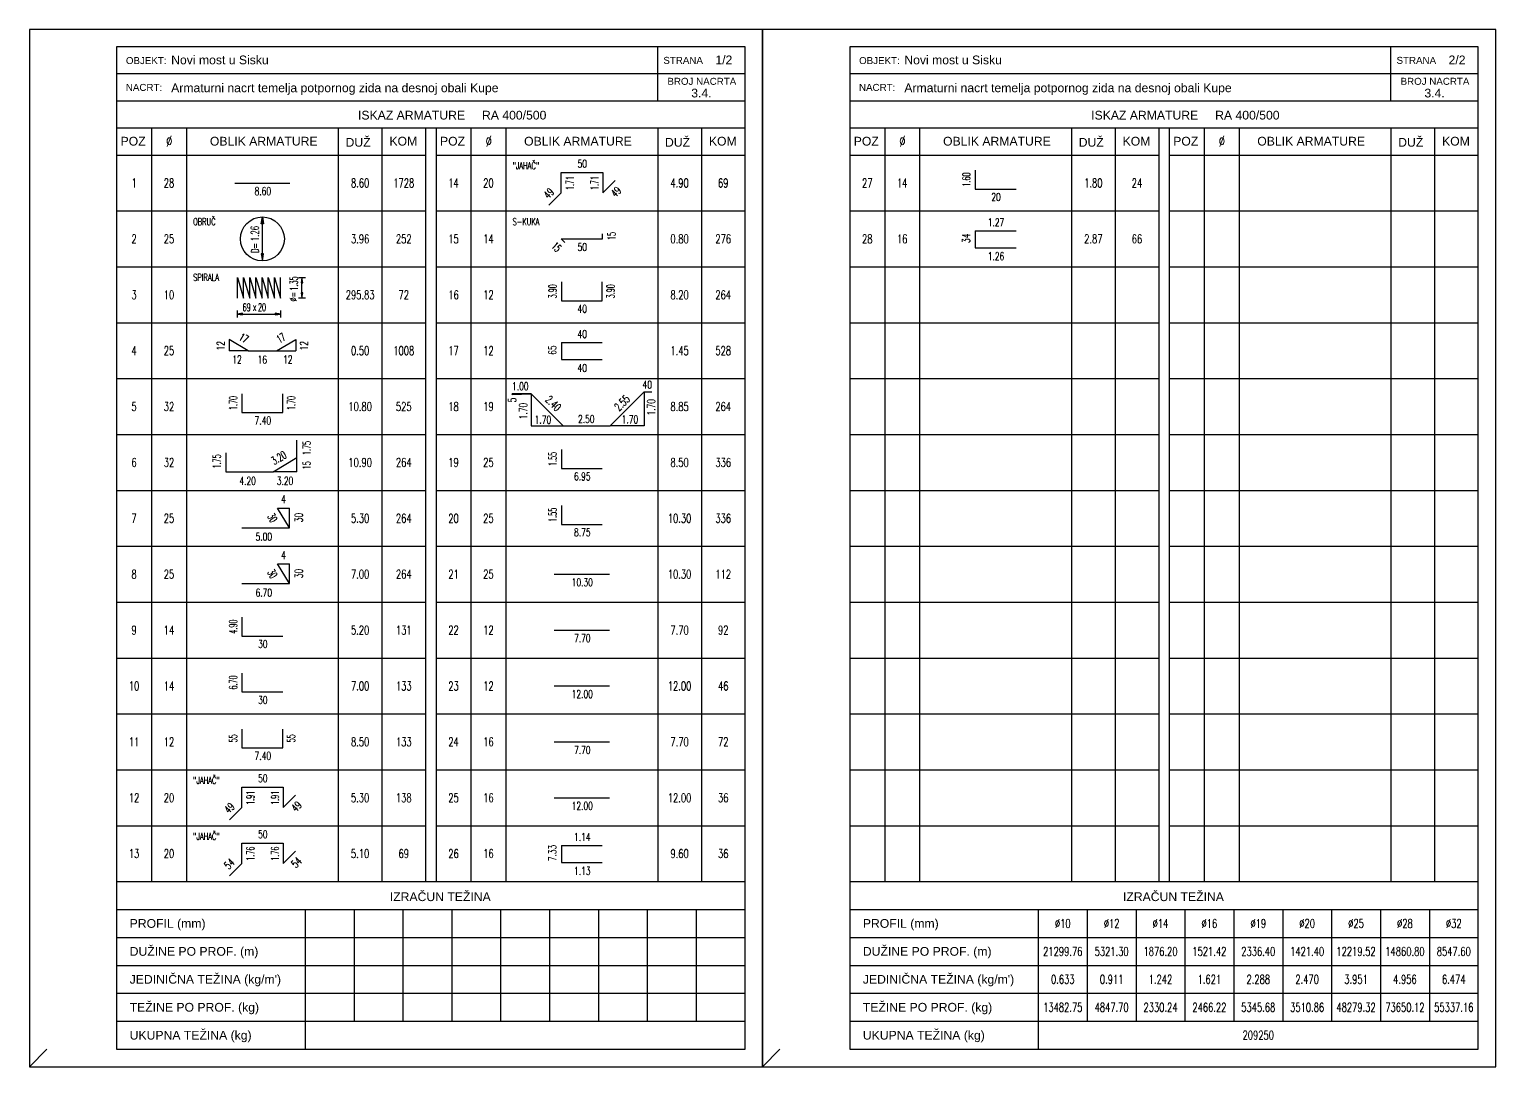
# Model space of a CAD drawing. Extents: x 3217 to 16371, y 373 to 2888.
# Drawn here: x 14271 to 16371, y 1403 to 2888 of the extents above; entities that cross this region are included whole.
import ezdxf
from ezdxf.enums import TextEntityAlignment as Align

# ---------------------------------------------------------------- set-up
doc = ezdxf.new("R2010")
doc.units = 0
doc.header["$LTSCALE"] = 50
doc.header["$PDMODE"] = 34
doc.header["$PDSIZE"] = 5
doc.layers.get('DEFPOINTS').update_dxf_attribs({"linetype": 'CONTINUOUS'})
for name, color, linetype in [('ARM', 1, 'CONTINUOUS'), ('ARMATURA', 1, 'CONTINUOUS'), ('KOTE', 4, 'CONTINUOUS'), ('TANKO', 8, 'CONTINUOUS'), ('TEKST', 7, 'CONTINUOUS')]:
    doc.layers.add(name, color=color, linetype=linetype)
doc.styles.add('KOTE', font='romans.shx', dxfattribs={"width": 0.7})
doc.styles.add('NASLOV', font='ARIAL.TTF')

# ---------------------------------------------------------------- blocks, each defined once
blk = doc.blocks.new('as7')
at = {"layer": 'ARM'}
blk.add_line((3.386, -0.8), (4.964, -0.8), dxfattribs=at)
at = {"layer": 'KOTE', "style": 'KOTE', "width": 0.7}
for tag, height, p in [('POZ', 0.25, (0.5, -0.8)), ('FI', 0.25, (1.5, -0.8)), ('DUZ', 0.25, (6.975, -0.8)), ('KOM', 0.25, (8.225, -0.8)), ('A', 0.225, (4.188, -1.032))]:
    blk.add_attdef(tag, text='', height=height, dxfattribs=at).set_placement(p, align=Align.MIDDLE)
blk = doc.blocks.new('STR')
at = {"layer": 'KOTE', "color": 9}
blk.add_lwpolyline([(-1, 0.17), (-1, -0.17), (0, 0)], close=True, dxfattribs=at)
at = {"layer": 'KOTE', "color": 9, "linetype": 'ByBlock'}
blk.add_solid([(-1, 0.17), (-1, -0.17), (0, 0)], dxfattribs=at)
blk = doc.blocks.new('as23')
at = {"layer": 'ARM'}
blk.add_circle((4.175, -0.8), 0.63, dxfattribs=at)
at = {"layer": 'TANKO'}
blk.add_line((4.175, -1.43), (4.175, -0.17), dxfattribs=at)
at = {"layer": 'TANKO', "yscale": 0.2, "zscale": 0.2, "rotation": 270}
for p, xscale in [((4.175, -0.17), -0.2), ((4.175, -1.43), 0.2)]:
    blk.add_blockref('STR', p, dxfattribs=dict(at, xscale=xscale))
at = {"layer": 'KOTE', "style": 'KOTE', "width": 0.7}
blk.add_text('OBRUČ', height=0.2, dxfattribs=at).set_placement((2.192, -0.403))
at = {"layer": 'KOTE', "style": 'KOTE', "width": 0.65}
blk.add_text('D=', height=0.225, rotation=90, dxfattribs=at).set_placement((4.075, -1.208))
at = {"layer": 'KOTE', "style": 'KOTE', "width": 0.7}
for tag, p in [('POZ', (0.5, -0.8)), ('FI', (1.5, -0.8)), ('DUZ', (6.975, -0.8)), ('KOM', (8.225, -0.8))]:
    blk.add_attdef(tag, text='', height=0.25, dxfattribs=at).set_placement(p, align=Align.MIDDLE)
at = {"layer": 'KOTE', "style": 'KOTE', "width": 0.65}
blk.add_attdef('A', (4.071, -0.866), '', height=0.225, rotation=90, dxfattribs=at)
blk = doc.blocks.new('as9')
at = {"layer": 'ARM'}
blk.add_lwpolyline([(3.458, -0.896), (3.458, -0.306), (3.634, -0.896), (3.634, -0.306), (3.811, -0.896), (3.811, -0.306), (3.988, -0.896), (3.988, -0.306), (4.164, -0.896), (4.164, -0.306), (4.341, -0.896), (4.341, -0.306), (4.518, -0.896), (4.518, -0.306), (4.694, -0.896), (4.694, -0.306)], dxfattribs=at)
at = {"layer": 'DEFPOINTS', "color": 0, "linetype": 'ByBlock'}
for p in [(4.694, -0.306), (3.458, -0.896), (4.694, -0.896), (4.694, -0.896)]:
    blk.add_point(p, dxfattribs=at)
at = {"layer": 'TANKO'}
for p, q in [((5.209, -0.306), (5.409, -0.306)), ((5.309, -0.796), (5.309, -0.406)), ((3.458, -1.451), (3.458, -1.251)), ((4.694, -1.251), (4.694, -1.451)), ((5.409, -0.896), (5.209, -0.896)), ((3.558, -1.351), (4.594, -1.351))]:
    blk.add_line(p, q, dxfattribs=at)
for points in [[(5.284, -0.456), (5.334, -0.456), (5.309, -0.306)], [(5.334, -0.746), (5.284, -0.746), (5.309, -0.896)], [(3.608, -1.376), (3.608, -1.326), (3.458, -1.351)], [(4.544, -1.326), (4.544, -1.376), (4.694, -1.351)]]:
    blk.add_lwpolyline(points, close=True, dxfattribs=at)
for points in [[(5.284, -0.456), (5.334, -0.456), (5.309, -0.306)], [(5.334, -0.746), (5.284, -0.746), (5.309, -0.896)], [(3.608, -1.376), (3.608, -1.326), (3.458, -1.351)], [(4.544, -1.326), (4.544, -1.376), (4.694, -1.351)]]:
    blk.add_solid(points, dxfattribs=at)
at = {"layer": 'KOTE', "style": 'KOTE', "width": 0.7}
blk.add_text('SPIRALA', height=0.2, dxfattribs=at).set_placement((2.192, -0.403))
blk.add_text('%%c=', height=0.2, rotation=90, dxfattribs=at).set_placement((5.159, -0.992))
blk.add_text('x', height=0.225, dxfattribs=at).set_placement((3.954, -1.146), align=Align.MIDDLE)
for tag, p in [('POZ', (0.5, -0.8)), ('FI', (1.5, -0.8)), ('DUZ', (6.975, -0.8)), ('KOM', (8.225, -0.8))]:
    blk.add_attdef(tag, text='', height=0.25, dxfattribs=at).set_placement(p, align=Align.MIDDLE)
at = {"layer": 'KOTE', "style": 'KOTE', "width": 0.6}
blk.add_attdef('A', (5.187, -0.679), '', height=0.225, rotation=90, dxfattribs=at)
blk.add_attdef('C', text='', height=0.225, dxfattribs=at).set_placement((3.841, -1.27), align=Align.RIGHT)
blk.add_attdef('B', (4.05, -1.271), '', height=0.225, dxfattribs=at)
blk = doc.blocks.new('as19')
at = {"layer": 'ARM'}
for p, q in [((3.77, -0.8), (3.22, -0.478)), ((3.77, -0.8), (4.58, -0.8)), ((4.58, -0.8), (5.13, -0.478))]:
    blk.add_line(p, q, dxfattribs=at)
at = {"layer": 'TANKO'}
for p, q in [((3.22, -0.478), (3.22, -0.8)), ((3.77, -0.8), (3.22, -0.8)), ((4.58, -0.8), (5.13, -0.8)), ((5.13, -0.478), (5.13, -0.8))]:
    blk.add_line(p, q, dxfattribs=at)
at = {"layer": 'KOTE', "style": 'KOTE'}
for tag, rotation, width, p in [('G', 329.6963, 0.6, (3.642, -0.439)), ('F', 30.3037, 0.6, (4.708, -0.439)), ('E', 90, 0.7, (2.982, -0.661)), ('C', 90, 0.7, (5.368, -0.661))]:
    blk.add_attdef(tag, text='', height=0.225, rotation=rotation, dxfattribs=dict(at, width=width)).set_placement(p, align=Align.MIDDLE)
at = {"layer": 'KOTE', "style": 'KOTE', "width": 0.7}
for tag, height, p in [('POZ', 0.25, (0.5, -0.8)), ('FI', 0.25, (1.5, -0.8)), ('DUZ', 0.25, (6.975, -0.8)), ('KOM', 0.25, (8.225, -0.8)), ('D', 0.225, (3.447, -1.052)), ('A', 0.225, (4.174, -1.058)), ('B', 0.225, (4.903, -1.052))]:
    blk.add_attdef(tag, text='', height=height, dxfattribs=at).set_placement(p, align=Align.MIDDLE)
blk = doc.blocks.new('as3')
at = {"layer": 'ARM'}
blk.add_lwpolyline([(3.588, -0.432), (3.588, -0.972), (4.762, -0.972), (4.762, -0.432)], dxfattribs=at)
at = {"layer": 'KOTE', "style": 'KOTE', "width": 0.7}
for tag, height, p in [('POZ', 0.25, (0.5, -0.8)), ('FI', 0.25, (1.5, -0.8)), ('DUZ', 0.25, (6.975, -0.8)), ('KOM', 0.25, (8.225, -0.8)), ('A', 0.225, (4.188, -1.2))]:
    blk.add_attdef(tag, text='', height=height, dxfattribs=at).set_placement(p, align=Align.MIDDLE)
at = {"layer": 'KOTE', "style": 'KOTE', "width": 0.6}
for tag, p in [('B', (3.337, -0.7)), ('C', (4.998, -0.7))]:
    blk.add_attdef(tag, text='', height=0.225, rotation=90, dxfattribs=at).set_placement(p, align=Align.MIDDLE)
blk = doc.blocks.new('as46')
at = {"layer": 'ARM'}
for p, q in [((5.165, -0.661), (5.165, -0.161)), ((3.126, -0.524), (3.126, -1.069)), ((4.487, -1.069), (5.165, -0.661)), ((3.126, -1.069), (4.487, -1.069))]:
    blk.add_line(p, q, dxfattribs=at)
at = {"layer": 'TANKO'}
for q in [(5.165, -0.661), (4.487, -1.069)]:
    blk.add_line((5.165, -1.069), q, dxfattribs=at)
at = {"layer": 'KOTE', "style": 'KOTE'}
for tag, rotation, width, p in [('E', 90, 0.6, (5.444, -0.388)), ('B', 90, 0.6, (2.869, -0.771)), ('F', 30.9943, 0.65, (4.646, -0.667)), ('D', 90, 0.6, (5.444, -0.881))]:
    blk.add_attdef(tag, text='', height=0.225, rotation=rotation, dxfattribs=dict(at, width=width)).set_placement(p, align=Align.MIDDLE)
at = {"layer": 'KOTE', "style": 'KOTE', "width": 0.7}
for tag, height, p in [('POZ', 0.25, (0.5, -0.8)), ('FI', 0.25, (1.5, -0.8)), ('DUZ', 0.25, (6.975, -0.8)), ('KOM', 0.25, (8.225, -0.8)), ('A', 0.225, (3.753, -1.327)), ('C', 0.225, (4.824, -1.327))]:
    blk.add_attdef(tag, text='', height=height, dxfattribs=at).set_placement(p, align=Align.MIDDLE)
blk = doc.blocks.new('as13')
at = {"layer": 'ARM'}
for p, q in [((4.949, -1.069), (4.608, -0.505)), ((3.588, -1.069), (4.949, -1.069))]:
    blk.add_line(p, q, dxfattribs=at)
at = {"layer": 'TANKO'}
for p in [(4.608, -0.505), (4.949, -1.069)]:
    blk.add_line(p, (4.949, -0.505), dxfattribs=at)
at = {"layer": 'KOTE', "style": 'KOTE', "width": 0.7}
for tag, height, p in [('B', 0.225, (4.779, -0.254)), ('POZ', 0.25, (0.5, -0.8)), ('FI', 0.25, (1.5, -0.8)), ('DUZ', 0.25, (6.975, -0.8)), ('KOM', 0.25, (8.225, -0.8)), ('A', 0.225, (4.216, -1.327))]:
    blk.add_attdef(tag, text='', height=height, dxfattribs=at).set_placement(p, align=Align.MIDDLE)
at = {"layer": 'KOTE', "style": 'KOTE'}
for tag, rotation, width, p in [('D', 301.1619, 0.6, (4.462, -0.787)), ('C', 90, 0.7, (5.217, -0.779))]:
    blk.add_attdef(tag, text='', height=0.225, rotation=rotation, dxfattribs=dict(at, width=width)).set_placement(p, align=Align.MIDDLE)
blk = doc.blocks.new('as4')
at = {"layer": 'ARM'}
blk.add_lwpolyline([(3.588, -0.432), (3.588, -0.972), (4.762, -0.972)], dxfattribs=at)
at = {"layer": 'KOTE', "style": 'KOTE', "width": 0.7}
for tag, height, p in [('POZ', 0.25, (0.5, -0.8)), ('FI', 0.25, (1.5, -0.8)), ('DUZ', 0.25, (6.975, -0.8)), ('KOM', 0.25, (8.225, -0.8)), ('A', 0.225, (4.188, -1.2))]:
    blk.add_attdef(tag, text='', height=height, dxfattribs=at).set_placement(p, align=Align.MIDDLE)
at = {"layer": 'KOTE', "style": 'KOTE', "width": 0.6}
blk.add_attdef('B', text='', height=0.225, rotation=90, dxfattribs=at).set_placement((3.337, -0.7), align=Align.MIDDLE)
blk = doc.blocks.new('as6')
at = {"layer": 'ARM'}
blk.add_lwpolyline([(3.233, -1.437), (3.587, -1.083), (3.587, -0.496), (4.772, -0.496), (4.772, -1.083), (5.126, -0.73)], dxfattribs=at)
at = {"layer": 'KOTE', "style": 'KOTE', "width": 0.7}
blk.add_text('"JAHAČ"', height=0.2, dxfattribs=at).set_placement((2.192, -0.403))
for tag, height, p in [('A', 0.225, (4.188, -0.247)), ('POZ', 0.25, (0.5, -0.8)), ('FI', 0.25, (1.5, -0.8)), ('DUZ', 0.25, (6.975, -0.8)), ('KOM', 0.25, (8.225, -0.8))]:
    blk.add_attdef(tag, text='', height=height, dxfattribs=at).set_placement(p, align=Align.MIDDLE)
at = {"layer": 'KOTE', "style": 'KOTE'}
for tag, rotation, width, p in [('B', 90, 0.6, (3.832, -0.801)), ('B', 90, 0.6, (4.538, -0.801)), ('C', 45, 0.7, (3.228, -1.093)), ('C', 45, 0.7, (5.153, -1.053))]:
    blk.add_attdef(tag, text='', height=0.225, rotation=rotation, dxfattribs=dict(at, width=width)).set_placement(p, align=Align.MIDDLE)
blk = doc.blocks.new('as5')
at = {"layer": 'ARM'}
blk.add_lwpolyline([(3.692, -0.906), (3.586, -0.8), (4.764, -0.8), (4.764, -0.65)], dxfattribs=at)
at = {"layer": 'KOTE', "style": 'KOTE', "width": 0.7}
blk.add_text('S-KUKA', height=0.2, dxfattribs=at).set_placement((2.192, -0.403))
for tag, height, p in [('POZ', 0.25, (0.5, -0.8)), ('FI', 0.25, (1.5, -0.8)), ('DUZ', 0.25, (6.975, -0.8)), ('KOM', 0.25, (8.225, -0.8)), ('A', 0.225, (4.188, -1.032))]:
    blk.add_attdef(tag, text='', height=height, dxfattribs=at).set_placement(p, align=Align.MIDDLE)
at = {"layer": 'KOTE', "style": 'KOTE', "width": 0.6}
for rotation, p in [(90, (5.027, -0.719)), (315, (3.448, -1.032))]:
    blk.add_attdef('B', text='', height=0.225, rotation=rotation, dxfattribs=at).set_placement(p, align=Align.MIDDLE)
blk = doc.blocks.new('as10')
at = {"layer": 'ARM'}
for p, q in [((3.588, -0.564), (3.588, -1.056)), ((3.588, -0.564), (4.762, -0.564)), ((3.588, -1.056), (4.762, -1.056))]:
    blk.add_line(p, q, dxfattribs=at)
at = {"layer": 'KOTE', "style": 'KOTE', "width": 0.7}
for tag, height, p in [('C', 0.225, (4.188, -0.325)), ('POZ', 0.25, (0.5, -0.8)), ('FI', 0.25, (1.5, -0.8)), ('DUZ', 0.25, (6.975, -0.8)), ('KOM', 0.25, (8.225, -0.8)), ('A', 0.225, (4.188, -1.295))]:
    blk.add_attdef(tag, text='', height=height, dxfattribs=at).set_placement(p, align=Align.MIDDLE)
blk.add_attdef('B', text='', height=0.225, rotation=90, dxfattribs=at).set_placement((3.331, -0.784), align=Align.MIDDLE)
blk = doc.blocks.new('as0')
at = {"layer": 'KOTE', "style": 'KOTE', "width": 0.7}
for tag, p in [('POZ', (0.5, -0.8)), ('FI', (1.5, -0.8)), ('DUZ', (6.975, -0.8)), ('KOM', (8.225, -0.8))]:
    blk.add_attdef(tag, text='', height=0.25, dxfattribs=at).set_placement(p, align=Align.MIDDLE)
blk = doc.blocks.new('A$C231D24D8')
at = {"layer": 'ARMATURA'}
for p, q in [((-89.9, 148.9), (0, 153)), ((153, 0), (0, 153)), ((378, 0), (540, 162)), ((540, 162), (576, 162)), ((153, 0), (378, 0))]:
    blk.add_line(p, q, dxfattribs=at)

msp = doc.modelspace()

# ---------------------------------------------------------------- linework, layer by layer
at = {"layer": 'ARM'}
for p, q in [((15296.1, 2863), (14396.1, 2863)), ((14396.1, 2863), (14396.1, 1428)), ((15296.1, 1428), (15296.1, 2863)), ((16346.1, 2863), (15446.1, 2863)), ((15446.1, 2863), (15446.1, 1428)), ((16346.1, 1428), (16346.1, 2863)), ((14396.1, 2785.5), (15296.1, 2785.5)), ((15446.1, 2785.5), (16346.1, 2785.5)), ((14396.1, 2746.8), (15296.1, 2746.8)), ((14838.6, 2746.8), (14838.6, 1668)), ((14853.6, 2746.8), (14853.6, 1668)), ((15446.1, 2746.8), (16346.1, 2746.8)), ((15888.6, 2746.8), (15888.6, 1668)), ((15903.6, 2746.8), (15903.6, 1668)), ((14396.1, 2708), (14838.6, 2708)), ((14853.6, 2708), (15296.1, 2708)), ((15446.1, 2708), (15888.6, 2708)), ((15903.6, 2708), (16346.1, 2708)), ((14396.1, 1668), (15296.1, 1668)), ((15446.1, 1668), (16346.1, 1668)), ((14396.1, 1628), (15296.1, 1628)), ((15446.1, 1628), (16346.1, 1628)), ((14396.1, 1428), (15296.1, 1428)), ((15446.1, 1428), (16346.1, 1428))]:
    msp.add_line(p, q, dxfattribs=at)
at = {"layer": 'KOTE'}
for p, q in [((15171.1, 2785.5), (15171.1, 2863)), ((16221.1, 2785.5), (16221.1, 2863)), ((15296.1, 2824.3), (14396.1, 2824.3)), ((16346.1, 2824.3), (15446.1, 2824.3)), ((14446.1, 2746.8), (14446.1, 1668)), ((14496.1, 2746.8), (14496.1, 1668)), ((14713.6, 2746.8), (14713.6, 1668)), ((14776.1, 2746.8), (14776.1, 1668)), ((14903.6, 2746.8), (14903.6, 1668)), ((14953.6, 2746.8), (14953.6, 1668)), ((15171.1, 2746.8), (15171.1, 1668)), ((15233.6, 2746.8), (15233.6, 1668)), ((15496.1, 2746.8), (15496.1, 1668)), ((15546.1, 2746.8), (15546.1, 1668)), ((15763.6, 2746.8), (15763.6, 1668)), ((15826.1, 2746.8), (15826.1, 1668)), ((15953.6, 2746.8), (15953.6, 1668)), ((16003.6, 2746.8), (16003.6, 1668)), ((16221.1, 2746.8), (16221.1, 1668)), ((16283.6, 2746.8), (16283.6, 1668)), ((14396.1, 2628), (14838.6, 2628)), ((14853.6, 2628), (15296.1, 2628)), ((15446.1, 2628), (15888.6, 2628)), ((15903.6, 2628), (16346.1, 2628)), ((14396.1, 2548), (14838.6, 2548)), ((14853.6, 2548), (15296.1, 2548)), ((15446.1, 2548), (15888.6, 2548)), ((15903.6, 2548), (16346.1, 2548)), ((14396.1, 2468), (14838.6, 2468)), ((14853.6, 2468), (15296.1, 2468)), ((15446.1, 2468), (15888.6, 2468)), ((15903.6, 2468), (16346.1, 2468)), ((14396.1, 2388), (14838.6, 2388)), ((14853.6, 2388), (15296.1, 2388)), ((15446.1, 2388), (15888.6, 2388)), ((15903.6, 2388), (16346.1, 2388)), ((14396.1, 2308), (14838.6, 2308)), ((14853.6, 2308), (15296.1, 2308)), ((15446.1, 2308), (15888.6, 2308)), ((15903.6, 2308), (16346.1, 2308)), ((14396.1, 2228), (14838.6, 2228)), ((14853.6, 2228), (15296.1, 2228)), ((15446.1, 2228), (15888.6, 2228)), ((15903.6, 2228), (16346.1, 2228)), ((14396.1, 2148), (14838.6, 2148)), ((14853.6, 2148), (15296.1, 2148)), ((15446.1, 2148), (15888.6, 2148)), ((15903.6, 2148), (16346.1, 2148)), ((14396.1, 2068), (14838.6, 2068)), ((14853.6, 2068), (15296.1, 2068)), ((15446.1, 2068), (15888.6, 2068)), ((15903.6, 2068), (16346.1, 2068)), ((14396.1, 1988), (14838.6, 1988)), ((14853.6, 1988), (15296.1, 1988)), ((15446.1, 1988), (15888.6, 1988)), ((15903.6, 1988), (16346.1, 1988)), ((14396.1, 1908), (14838.6, 1908)), ((14853.6, 1908), (15296.1, 1908)), ((15446.1, 1908), (15888.6, 1908)), ((15903.6, 1908), (16346.1, 1908)), ((14396.1, 1828), (14838.6, 1828)), ((14853.6, 1828), (15296.1, 1828)), ((15446.1, 1828), (15888.6, 1828)), ((15903.6, 1828), (16346.1, 1828)), ((14396.1, 1748), (14838.6, 1748)), ((14853.6, 1748), (15296.1, 1748)), ((15446.1, 1748), (15888.6, 1748)), ((15903.6, 1748), (16346.1, 1748)), ((14666.1, 1628), (14666.1, 1428)), ((14736.1, 1628), (14736.1, 1468)), ((14806.1, 1628), (14806.1, 1468)), ((14876.1, 1628), (14876.1, 1468)), ((14946.1, 1628), (14946.1, 1468)), ((15016.1, 1628), (15016.1, 1468)), ((15086.1, 1628), (15086.1, 1468)), ((15156.1, 1628), (15156.1, 1468)), ((15226.1, 1628), (15226.1, 1468)), ((15716.1, 1628), (15716.1, 1428)), ((15786.1, 1628), (15786.1, 1468)), ((15856.1, 1628), (15856.1, 1468)), ((15926.1, 1628), (15926.1, 1468)), ((15996.1, 1628), (15996.1, 1468)), ((16066.1, 1628), (16066.1, 1468)), ((16136.1, 1628), (16136.1, 1468)), ((16206.1, 1628), (16206.1, 1468)), ((16276.1, 1628), (16276.1, 1468)), ((14396.1, 1588), (15296.1, 1588)), ((15446.1, 1588), (16346.1, 1588)), ((14396.1, 1548), (15296.1, 1548)), ((15446.1, 1548), (16346.1, 1548)), ((14396.1, 1508), (15296.1, 1508)), ((15446.1, 1508), (16346.1, 1508)), ((14396.1, 1468), (15296.1, 1468)), ((15446.1, 1468), (16346.1, 1468))]:
    msp.add_line(p, q, dxfattribs=at)
at = {"layer": 'TANKO'}
for p, q in [((14989.6, 2366.4), (14962.6, 2366.4)), ((14962.6, 2365.2), (14962.6, 2366.4)), ((14989.6, 2366.4), (14989.6, 2320.5)), ((15151.6, 2369.1), (15151.6, 2320.5)), ((14989.6, 2320.5), (15035.5, 2320.5)), ((15151.6, 2320.5), (15103, 2320.5)), ((14271.1, 1403), (14296.1, 1428)), ((15321.1, 1403), (15346.1, 1428))]:
    msp.add_line(p, q, dxfattribs=at)
for points in [[(14271.1, 1403), (15321.1, 1403), (15321.1, 2888), (14271.1, 2888)], [(15321.1, 1403), (16371.1, 1403), (16371.1, 2888), (15321.1, 2888)]]:
    msp.add_lwpolyline(points, close=True, dxfattribs=at)

# ---------------------------------------------------------------- block references
at = {"layer": 'KOTE'}
ref = msp.add_blockref('as6', (14853.6, 2708), dxfattribs=dict(at, xscale=50, yscale=50, zscale=50))
ref.add_attrib('POZ', '14', dxfattribs={"height": 12.5, "style": 'KOTE', "width": 0.7}).set_placement((14878.6, 2668), align=Align.MIDDLE)
ref.add_attrib('FI', '20', dxfattribs={"height": 12.5, "style": 'KOTE', "width": 0.7}).set_placement((14928.6, 2668), align=Align.MIDDLE)
ref.add_attrib('DUZ', '4.90', dxfattribs={"height": 12.5, "style": 'KOTE', "width": 0.7}).set_placement((15202.3, 2668), align=Align.MIDDLE)
ref.add_attrib('KOM', '69', dxfattribs={"height": 12.5, "style": 'KOTE', "width": 0.7}).set_placement((15264.8, 2668), align=Align.MIDDLE)
ref.add_attrib('A', '50', dxfattribs={"height": 11.25, "style": 'KOTE', "width": 0.7}).set_placement((15063, 2695.7), align=Align.MIDDLE)
ref.add_attrib('B', '1.71', dxfattribs={"height": 11.25, "rotation": 90, "style": 'KOTE', "width": 0.6}).set_placement((15045.2, 2667.9), align=Align.MIDDLE)
ref.add_attrib('B', '1.71', dxfattribs={"height": 11.25, "rotation": 90, "style": 'KOTE', "width": 0.6}).set_placement((15080.5, 2667.9), align=Align.MIDDLE)
ref.add_attrib('C', '49', dxfattribs={"height": 11.25, "rotation": 45, "style": 'KOTE', "width": 0.7}).set_placement((15015, 2653.3), align=Align.MIDDLE)
ref.add_attrib('C', '49', dxfattribs={"height": 11.25, "rotation": 45, "style": 'KOTE', "width": 0.7}).set_placement((15111.2, 2655.4), align=Align.MIDDLE)
at = {"layer": 'KOTE', "xscale": 50, "yscale": 50, "zscale": 50}
for name, p, values in [('as7', (14396.1, 2708), {'POZ': '1', 'FI': '28', 'DUZ': '8.60', 'KOM': '1728', 'A': '8.60'}), ('as4', (15446.1, 2708), {'POZ': '27', 'FI': '14', 'DUZ': '1.80', 'KOM': '24', 'A': '20', 'B': '1.60'}), ('as23', (14396.1, 2628), {'POZ': '2', 'FI': '25', 'DUZ': '3.96', 'KOM': '252', 'A': '1.26'}), ('as10', (15446.1, 2628), {'POZ': '28', 'FI': '16', 'DUZ': '2.87', 'KOM': '66', 'A': '1.26', 'B': '34', 'C': '1.27'}), ('as9', (14396.1, 2548), {'POZ': '3', 'FI': '10', 'DUZ': '295.83', 'KOM': '72', 'A': '1.35', 'B': '20', 'C': '69'}), ('as3', (14853.6, 2548), {'POZ': '16', 'FI': '12', 'DUZ': '8.20', 'KOM': '264', 'A': '40', 'B': '3.90', 'C': '3.90'}), ('as10', (14853.6, 2468), {'POZ': '17', 'FI': '12', 'DUZ': '1.45', 'KOM': '528', 'A': '40', 'B': '65', 'C': '40'}), ('as19', (14396.1, 2468), {'POZ': '4', 'FI': '25', 'DUZ': '0.50', 'KOM': '1008', 'A': '16', 'B': '12', 'C': '12', 'D': '12', 'E': '12', 'F': '17', 'G': '17'}), ('as3', (14396.1, 2388), {'POZ': '5', 'FI': '32', 'DUZ': '10.80', 'KOM': '525', 'A': '7.40', 'B': '1.70', 'C': '1.70'}), ('as0', (14853.6, 2388), {'POZ': '18', 'FI': '19', 'DUZ': '8.85', 'KOM': '264'}), ('as46', (14396.1, 2308), {'POZ': '6', 'FI': '32', 'DUZ': '10.90', 'KOM': '264', 'A': '4.20', 'B': '1.75', 'C': '3.20', 'D': '15', 'E': '1.75', 'F': '3.20'}), ('as4', (14853.6, 2308), {'POZ': '19', 'FI': '25', 'DUZ': '8.50', 'KOM': '336', 'A': '6.95', 'B': '1.55'}), ('as13', (14396.1, 2228), {'POZ': '7', 'FI': '25', 'DUZ': '5.30', 'KOM': '264', 'A': '5.00', 'B': '4', 'C': '30', 'D': '30'}), ('as4', (14853.6, 2228), {'POZ': '20', 'FI': '25', 'DUZ': '10.30', 'KOM': '336', 'A': '8.75', 'B': '1.55'}), ('as13', (14396.1, 2148), {'POZ': '8', 'FI': '25', 'DUZ': '7.00', 'KOM': '264', 'A': '6.70', 'B': '4', 'C': '30', 'D': '30'}), ('as7', (14853.6, 2148), {'POZ': '21', 'FI': '25', 'DUZ': '10.30', 'KOM': '112', 'A': '10.30'}), ('as4', (14396.1, 2068), {'POZ': '9', 'FI': '14', 'DUZ': '5.20', 'KOM': '131', 'A': '30', 'B': '4.90'}), ('as7', (14853.6, 2068), {'POZ': '22', 'FI': '12', 'DUZ': '7.70', 'KOM': '92', 'A': '7.70'}), ('as4', (14396.1, 1988), {'POZ': '10', 'FI': '14', 'DUZ': '7.00', 'KOM': '133', 'A': '30', 'B': '6.70'}), ('as7', (14853.6, 1988), {'POZ': '23', 'FI': '12', 'DUZ': '12.00', 'KOM': '46', 'A': '12.00'}), ('as3', (14396.1, 1908), {'POZ': '11', 'FI': '12', 'DUZ': '8.50', 'KOM': '133', 'A': '7.40', 'B': '55', 'C': '55'}), ('as7', (14853.6, 1908), {'POZ': '24', 'FI': '16', 'DUZ': '7.70', 'KOM': '72', 'A': '7.70'}), ('as7', (14853.6, 1828), {'POZ': '25', 'FI': '16', 'DUZ': '12.00', 'KOM': '36', 'A': '12.00'}), ('as10', (14853.6, 1748), {'POZ': '26', 'FI': '16', 'DUZ': '9.60', 'KOM': '36', 'A': '1.13', 'B': '7.33', 'C': '1.14'})]:
    msp.add_blockref(name, p, dxfattribs=at).add_auto_attribs(values)
at = {"layer": 'KOTE'}
ref = msp.add_blockref('as5', (14853.6, 2628), dxfattribs=dict(at, xscale=50, yscale=50, zscale=50))
ref.add_attrib('POZ', '15', dxfattribs={"height": 12.5, "style": 'KOTE', "width": 0.7}).set_placement((14878.6, 2588), align=Align.MIDDLE)
ref.add_attrib('FI', '14', dxfattribs={"height": 12.5, "style": 'KOTE', "width": 0.7}).set_placement((14928.6, 2588), align=Align.MIDDLE)
ref.add_attrib('DUZ', '0.80', dxfattribs={"height": 12.5, "style": 'KOTE', "width": 0.7}).set_placement((15202.3, 2588), align=Align.MIDDLE)
ref.add_attrib('KOM', '276', dxfattribs={"height": 12.5, "style": 'KOTE', "width": 0.7}).set_placement((15264.8, 2588), align=Align.MIDDLE)
ref.add_attrib('A', '50', dxfattribs={"height": 11.25, "style": 'KOTE', "width": 0.7}).set_placement((15063, 2576.4), align=Align.MIDDLE)
ref.add_attrib('B', '15', dxfattribs={"height": 11.25, "rotation": 315, "style": 'KOTE', "width": 0.6}).set_placement((15026, 2576.4), align=Align.MIDDLE)
ref.add_attrib('B', '15', dxfattribs={"height": 11.25, "rotation": 90, "style": 'KOTE', "width": 0.6}).set_placement((15104.9, 2592.1), align=Align.MIDDLE)
ref = msp.add_blockref('as6', (14396.1, 1828), dxfattribs=dict(at, xscale=50, yscale=50, zscale=50))
ref.add_attrib('POZ', '12', dxfattribs={"height": 12.5, "style": 'KOTE', "width": 0.7}).set_placement((14421.1, 1788), align=Align.MIDDLE)
ref.add_attrib('FI', '20', dxfattribs={"height": 12.5, "style": 'KOTE', "width": 0.7}).set_placement((14471.1, 1788), align=Align.MIDDLE)
ref.add_attrib('DUZ', '5.30', dxfattribs={"height": 12.5, "style": 'KOTE', "width": 0.7}).set_placement((14744.8, 1788), align=Align.MIDDLE)
ref.add_attrib('KOM', '138', dxfattribs={"height": 12.5, "style": 'KOTE', "width": 0.7}).set_placement((14807.3, 1788), align=Align.MIDDLE)
ref.add_attrib('A', '50', dxfattribs={"height": 11.25, "style": 'KOTE', "width": 0.7}).set_placement((14605.5, 1815.7), align=Align.MIDDLE)
ref.add_attrib('B', '1.91', dxfattribs={"height": 11.25, "rotation": 90, "style": 'KOTE', "width": 0.6}).set_placement((14587.7, 1787.9), align=Align.MIDDLE)
ref.add_attrib('B', '1.91', dxfattribs={"height": 11.25, "rotation": 90, "style": 'KOTE', "width": 0.6}).set_placement((14623, 1787.9), align=Align.MIDDLE)
ref.add_attrib('C', '49', dxfattribs={"height": 11.25, "rotation": 45, "style": 'KOTE', "width": 0.7}).set_placement((14557.5, 1773.3), align=Align.MIDDLE)
ref.add_attrib('C', '49', dxfattribs={"height": 11.25, "rotation": 45, "style": 'KOTE', "width": 0.7}).set_placement((14653.7, 1775.4), align=Align.MIDDLE)
ref = msp.add_blockref('as6', (14396.1, 1748), dxfattribs=dict(at, xscale=50, yscale=50, zscale=50))
ref.add_attrib('POZ', '13', dxfattribs={"height": 12.5, "style": 'KOTE', "width": 0.7}).set_placement((14421.1, 1708), align=Align.MIDDLE)
ref.add_attrib('FI', '20', dxfattribs={"height": 12.5, "style": 'KOTE', "width": 0.7}).set_placement((14471.1, 1708), align=Align.MIDDLE)
ref.add_attrib('DUZ', '5.10', dxfattribs={"height": 12.5, "style": 'KOTE', "width": 0.7}).set_placement((14744.8, 1708), align=Align.MIDDLE)
ref.add_attrib('KOM', '69', dxfattribs={"height": 12.5, "style": 'KOTE', "width": 0.7}).set_placement((14807.3, 1708), align=Align.MIDDLE)
ref.add_attrib('A', '50', dxfattribs={"height": 11.25, "style": 'KOTE', "width": 0.7}).set_placement((14605.5, 1735.7), align=Align.MIDDLE)
ref.add_attrib('B', '1.76', dxfattribs={"height": 11.25, "rotation": 90, "style": 'KOTE', "width": 0.6}).set_placement((14587.7, 1707.9), align=Align.MIDDLE)
ref.add_attrib('B', '1.76', dxfattribs={"height": 11.25, "rotation": 90, "style": 'KOTE', "width": 0.6}).set_placement((14623, 1707.9), align=Align.MIDDLE)
ref.add_attrib('C', '54', dxfattribs={"height": 11.25, "rotation": 45, "style": 'KOTE', "width": 0.7}).set_placement((14557.5, 1693.3), align=Align.MIDDLE)
ref.add_attrib('C', '54', dxfattribs={"height": 11.25, "rotation": 45, "style": 'KOTE', "width": 0.7}).set_placement((14653.7, 1695.4), align=Align.MIDDLE)
at = {"layer": 'TANKO', "xscale": 0.3, "yscale": 0.3, "zscale": 0.3}
msp.add_blockref('A$C231D24D8', (14989.6, 2320.5), dxfattribs=at)

# ---------------------------------------------------------------- texts
at = {"layer": 'KOTE', "style": 'NASLOV'}
for s, height, p in [('OBJEKT:', 10, (14409.4, 2838.3)), ('STRANA', 10, (15179.1, 2838.6)), ('OBJEKT:', 10, (15459.4, 2838.3)), ('STRANA', 10, (16229.1, 2838.6)), ('BROJ NACRTA', 10, (15184.9, 2808.6)), ('BROJ NACRTA', 10, (16234.9, 2808.6)), ('NACRT:', 10, (14409.3, 2799.9)), ('NACRT:', 10, (15459.3, 2799.9)), ('PROFIL (mm)', 12.5, (14414.8, 1601.8)), ('PROFIL (mm)', 12.5, (15464.8, 1601.8)), ('DUŽINE PO PROF. (m)', 12.5, (14414.8, 1561.8)), ('DUŽINE PO PROF. (m)', 12.5, (15464.8, 1561.8)), ("JEDINIČNA TEŽINA (kg/m')", 12.5, (14414.8, 1521.8)), ("JEDINIČNA TEŽINA (kg/m')", 12.5, (15464.8, 1521.8)), ('TEŽINE PO PROF. (kg)', 12.5, (14414.8, 1481.8)), ('TEŽINE PO PROF. (kg)', 12.5, (15464.8, 1481.8)), ('UKUPNA TEŽINA (kg)', 12.5, (14414.8, 1441.8)), ('UKUPNA TEŽINA (kg)', 12.5, (15464.8, 1441.8))]:
    msp.add_text(s, height=height, dxfattribs=at).set_placement(p)
for s, p in [('ISKAZ ARMATURE     RA 400/500', (14876.7, 2765.4)), ('ISKAZ ARMATURE     RA 400/500', (15926.7, 2765.4)), ('POZ', (14419.7, 2727.9)), ('OBLIK ARMATURE', (14606.8, 2727.9)), ('DUŽ', (14741.9, 2727.9)), ('KOM', (14806.7, 2727.9)), ('POZ', (14877.2, 2727.9)), ('OBLIK ARMATURE', (15056.8, 2727.9)), ('DUŽ', (15199.4, 2727.9)), ('KOM', (15264.2, 2727.9)), ('POZ', (15469.7, 2727.9)), ('OBLIK ARMATURE', (15656.8, 2727.9)), ('DUŽ', (15791.9, 2727.9)), ('KOM', (15856.7, 2727.9)), ('POZ', (15927.2, 2727.9)), ('OBLIK ARMATURE', (16106.8, 2727.9)), ('DUŽ', (16249.4, 2727.9)), ('KOM', (16314.2, 2727.9)), ('IZRAČUN TEŽINA', (14859.6, 1647.9)), ('IZRAČUN TEŽINA', (15909.6, 1647.9))]:
    msp.add_text(s, height=12.5, dxfattribs=at).set_placement(p, align=Align.MIDDLE)
at = {"layer": 'KOTE', "style": 'KOTE', "width": 0.7}
for s, height, p in [('%%C', 15, (14471.5, 2727.9)), ('%%C', 15, (14929, 2727.9)), ('%%C', 15, (15521.5, 2727.9)), ('%%C', 15, (15979, 2727.9)), ('1.00', 11.25, (14974.2, 2377.1)), ('40', 11.25, (15156.1, 2379.4)), ('1.70', 11.25, (15006.6, 2329.1)), ('2.50', 11.25, (15068.7, 2330.1)), ('1.70', 11.25, (15131.3, 2329.6)), ('%%c10', 12.5, (15751.1, 1608)), ('%%c12', 12.5, (15821.1, 1608)), ('%%c14', 12.5, (15891.1, 1608)), ('%%c16', 12.5, (15961.1, 1608)), ('%%c19', 12.5, (16031.1, 1608)), ('%%c20', 12.5, (16101.1, 1608)), ('%%c25', 12.5, (16171.1, 1608)), ('%%c28', 12.5, (16241.1, 1608)), ('%%c32', 12.5, (16311.1, 1608)), ('21299.76', 12.5, (15751.1, 1568)), ('5321.30', 12.5, (15821.1, 1568)), ('1876.20', 12.5, (15891.1, 1568)), ('1521.42', 12.5, (15961.1, 1568)), ('2336.40', 12.5, (16031.1, 1568)), ('1421.40', 12.5, (16101.1, 1568)), ('12219.52', 12.5, (16171.1, 1568)), ('14860.80', 12.5, (16241.1, 1568)), ('8547.60', 12.5, (16311.1, 1568)), ('0.633', 12.5, (15751.1, 1528)), ('0.911', 12.5, (15821.1, 1528)), ('1.242', 12.5, (15891.1, 1528)), ('1.621', 12.5, (15961.1, 1528)), ('2.288', 12.5, (16031.1, 1528)), ('2.470', 12.5, (16101.1, 1528)), ('3.951', 12.5, (16171.1, 1528)), ('4.956', 12.5, (16241.1, 1528)), ('6.474', 12.5, (16311.1, 1528)), ('13482.75', 12.5, (15751.1, 1488)), ('4847.70', 12.5, (15821.1, 1488)), ('2330.24', 12.5, (15891.1, 1488)), ('2466.22', 12.5, (15961.1, 1488)), ('5345.68', 12.5, (16031.1, 1488)), ('3510.86', 12.5, (16101.1, 1488)), ('48279.32', 12.5, (16171.1, 1488)), ('73650.12', 12.5, (16241.1, 1488)), ('55337.16', 12.5, (16311.1, 1488)), ('209250', 12.5, (16031.1, 1448))]:
    msp.add_text(s, height=height, dxfattribs=at).set_placement(p, align=Align.MIDDLE)
for s, height, rotation, p in [('5', 11.2, 90, (14962.6, 2357.4)), ('1.70', 11.25, 90, (14978.3, 2341.6)), ('2.40', 11.25, 315, (15021.4, 2352.6)), ('2.55', 11.25, 45, (15120, 2353.2)), ('1.70', 11.25, 90, (15161.6, 2347))]:
    msp.add_text(s, height=height, rotation=rotation, dxfattribs=at).set_placement(p, align=Align.MIDDLE)
at = {"layer": 'TEKST', "style": 'NASLOV'}
for s, p in [('Novi most u Sisku', (14474.2, 2838)), ('1/2', (15253.6, 2838)), ('Novi most u Sisku', (15524.2, 2838)), ('2/2', (16303.6, 2838)), ('Armaturni nacrt temelja potpornog zida na desnoj obali Kupe', (14474.2, 2798)), ('Armaturni nacrt temelja potpornog zida na desnoj obali Kupe', (15524.2, 2798))]:
    msp.add_text(s, height=12.5, dxfattribs=at).set_placement(p)
for p in [(15233.6, 2796.8), (16283.6, 2796.8)]:
    msp.add_text('3.4.', height=12.5, dxfattribs=at).set_placement(p, align=Align.MIDDLE)

doc.saveas('drawing.dxf')
